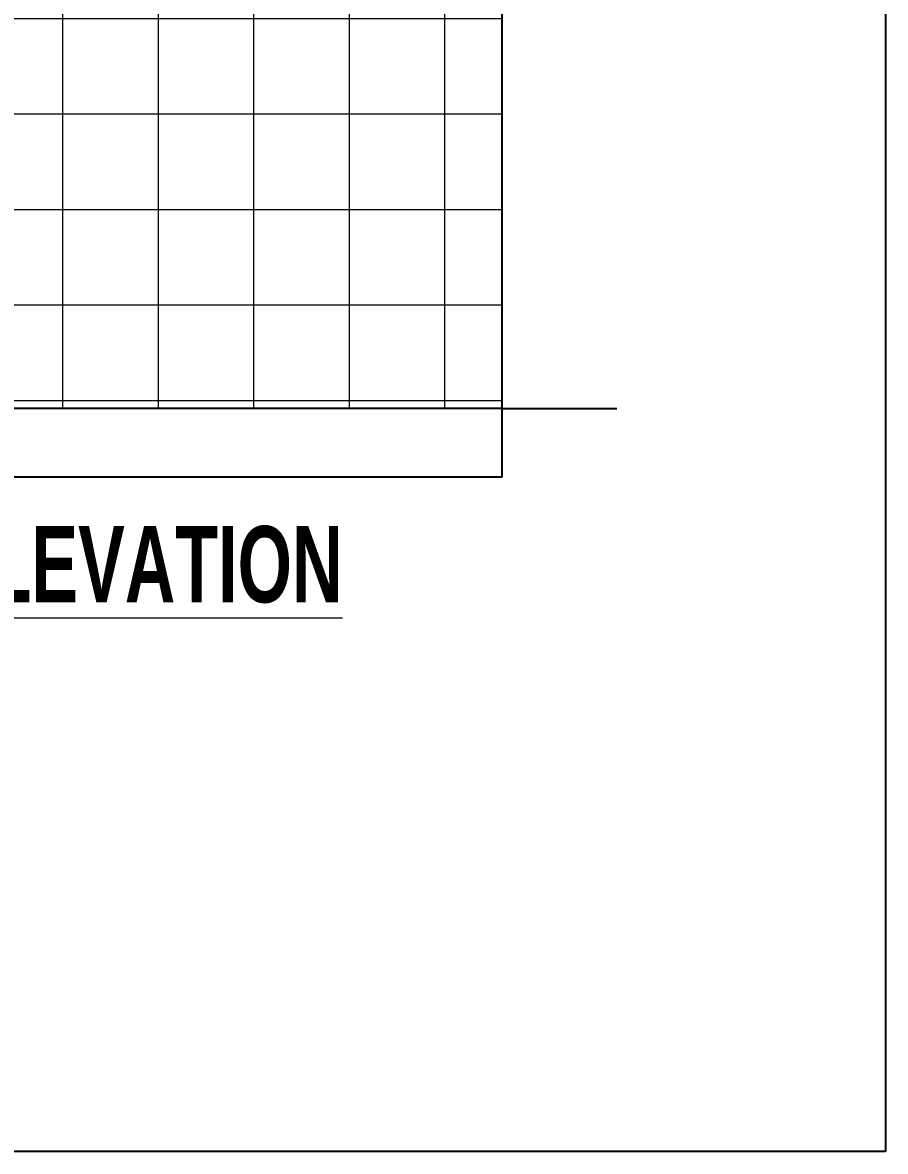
# Model space of a CAD drawing. Header units: inches. Extents: x -5096374 to -5070857, y -3259973 to -3243900.
# Drawn here: x -5077985.5 to -5077759.7, y -3259596.6 to -3259301.1 of the extents above; entities that cross this region are included whole.
import ezdxf

# ---------------------------------------------------------------- set-up
doc = ezdxf.new("R2010")
doc.units = ezdxf.units.IN
doc.header["$LTSCALE"] = 2
doc.header["$MEASUREMENT"] = 0
doc.linetypes.add('ACAD_ISO02W100', pattern=[15, 12, -3])
doc.layers.get('0').update_dxf_attribs({"linetype": 'CONTINUOUS'})
doc.layers.add('HATCH', color=60, linetype='ACAD_ISO02W100', lineweight=13)
doc.layers.add('Text-100.w', color=254, linetype='CONTINUOUS', lineweight=9)
doc.styles.add('Arial', font='arial.ttf', dxfattribs={"width": 0.8, "height": 12})

msp = doc.modelspace()

# ---------------------------------------------------------------- hatches: boundary and pattern name
at = {"layer": 'HATCH'}
h = msp.add_hatch(dxfattribs=at)
h.set_pattern_fill('ANSI37', color=256, scale=200, angle=45)
h.paths.add_polyline_path([(-5077859.97, -3259183.1), (-5077841.97, -3259183.1), (-5077841.97, -3259178.1), (-5077859.97, -3259178.1), (-5077859.97, -3259162.1), (-5078002.97, -3259162.1), (-5078002.97, -3259178.1), (-5078032.97, -3259178.1), (-5078032.97, -3259183.1), (-5078002.97, -3259183.1), (-5078002.97, -3259290.1), (-5078032.97, -3259290.1), (-5078032.97, -3259295.1), (-5078002.97, -3259295.1), (-5078002.97, -3259402.1), (-5077859.97, -3259402.1), (-5077859.97, -3259295.1), (-5077841.97, -3259295.1), (-5077841.97, -3259290.1), (-5077859.97, -3259290.1)])

# ---------------------------------------------------------------- linework, layer by layer
at = {"ltscale": 0.5}
for p, q in [((-5077859.97, -3259402.1), (-5077859.97, -3259295.1)), ((-5077859.97, -3259402.1), (-5078151.09, -3259402.1)), ((-5077859.97, -3259402.1), (-5077829.97, -3259402.1)), ((-5077859.97, -3259420.1), (-5077859.97, -3259402.1)), ((-5077859.97, -3259420.1), (-5078151.09, -3259420.1))]:
    msp.add_line(p, q, dxfattribs=at)
msp.add_lwpolyline([(-5081464.67, -3258999.2), (-5077759.7, -3258999.2), (-5077759.7, -3259596.63), (-5081464.67, -3259596.63)], close=True, dxfattribs=at)

# ---------------------------------------------------------------- texts
at = {"layer": 'Text-100.w', "insert": (-5077991.87, -3259432.89), "char_height": 20, "width": 569.1024, "attachment_point": 2, "style": 'Arial'}
msp.add_mtext('\\A1;{\\fArial Narrow|b1|i0|c0|p34;\\L NORTH ELEVATION}', dxfattribs=at)

doc.saveas('drawing.dxf')
